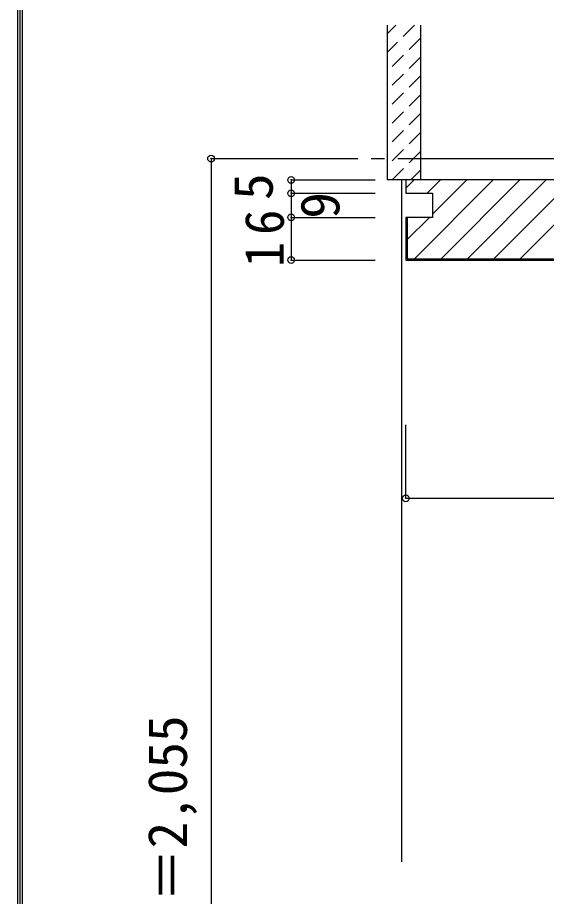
# Model space of a CAD drawing. Units: millimetres, scale not verified. Extents: x -973 to 977, y -718 to 696.
# Drawn here: x -973.3 to -775.2, y -329 to 0.4 of the extents above; entities that cross this region are included whole.
import ezdxf
from ezdxf.enums import TextEntityAlignment as Align

# ---------------------------------------------------------------- set-up
doc = ezdxf.new("R2010")
doc.units = ezdxf.units.MM
doc.header["$LTSCALE"] = 5
doc.header["$PDMODE"] = 32
doc.header["$PDSIZE"] = 2.5
doc.linetypes.add('CHAIN1', pattern=[8, 5, -1, 1, -1])
doc.linetypes.add('DASHED1', pattern=[1.8, 1.2, -0.6])
for name, color, linetype in [('0-1_通り芯', 4, 'CHAIN1'), ('0-2_柱', 7, 'Continuous'), ('0-3_仕上げ', 2, 'Continuous'), ('0-4_枠', 3, 'Continuous'), ('0-B_寸法', 7, 'Continuous'), ('0-C_ハッチ', 4, 'DASHED1'), ('F-1_枠', 6, 'Continuous')]:
    doc.layers.add(name, color=color, linetype=linetype)
doc.styles.add('ＭＳ ゴシック', font='')
doc.styles.get('ＭＳ ゴシック').set_extended_font_data('MS Gothic')

msp = doc.modelspace()

# ---------------------------------------------------------------- linework, layer by layer
at = {"layer": '0-1_通り芯'}
msp.add_line((-870.847, -52.5), (-468.347, -52.5), dxfattribs=at)
at = {"layer": '0-2_柱'}
msp.add_line((-822.347, -52.5), (-647.347, -52.5), dxfattribs=at)
at = {"layer": '0-3_仕上げ'}
for p, q in [((-834.847, -2.5), (-834.847, -60.5)), ((-822.347, -2.5), (-822.347, -60.5)), ((-822.347, -60.5), (-834.847, -60.5))]:
    msp.add_line(p, q, dxfattribs=at)
at = {"layer": '0-4_枠', "color": 4}
for p in [(-827.847, -60.5), (-829.347, -316)]:
    msp.add_line(p, (-829.347, -60.5), dxfattribs=at)
at = {"layer": '0-4_枠'}
for p, q in [((-827.847, -74.5), (-827.847, -90.5)), ((-827.347, -74.5), (-827.347, -90)), ((-827.847, -90.5), (-768.247, -90.5)), ((-827.347, -90), (-768.247, -90))]:
    msp.add_line(p, q, dxfattribs=at)
msp.add_lwpolyline([(-641.847, -60.5), (-827.847, -60.5), (-827.847, -65.5), (-817.847, -65.5), (-817.847, -74.5), (-827.847, -74.5)], dxfattribs=at)
at = {"layer": '0-B_寸法', "color": 4}
for p, q in [((-900.847, -52.5), (-900.847, -567.5)), ((-900.847, -52.5), (-870.847, -52.5)), ((-870.847, -60.5), (-870.847, -65.5)), ((-870.847, -60.5), (-839.347, -60.5)), ((-870.847, -65.5), (-870.847, -74.5)), ((-870.847, -65.5), (-839.347, -65.5)), ((-870.847, -74.5), (-870.847, -90.5)), ((-870.847, -74.5), (-839.347, -74.5)), ((-870.847, -90.5), (-839.347, -90.5)), ((-827.847, -179.804), (-827.847, -152.246))]:
    msp.add_line(p, q, dxfattribs=at)
msp.add_lwpolyline([(-827.847, -179.804), (-641.847, -179.804), (-641.847, -155.746)], dxfattribs=at)
at = {"layer": '0-B_寸法'}
for p in [(-900.847, -52.5), (-870.847, -60.5), (-870.847, -65.5), (-870.847, -74.5), (-870.847, -90.5), (-827.847, -179.804)]:
    msp.add_point(p, dxfattribs=at)
at = {"layer": '0-C_ハッチ'}
for p, q in [((-824.565, -2.5), (-834.847, -12.782)), ((-831.636, -2.5), (-834.847, -5.711)), ((-822.347, -7.353), (-834.847, -19.853)), ((-822.347, -14.424), (-834.847, -26.924)), ((-822.347, -21.495), (-834.847, -33.995)), ((-822.347, -28.566), (-834.847, -41.066)), ((-822.347, -35.637), (-834.847, -48.137)), ((-822.347, -42.709), (-834.847, -55.209)), ((-822.347, -49.78), (-833.067, -60.5)), ((-822.347, -56.851), (-825.996, -60.5))]:
    msp.add_line(p, q, dxfattribs=at)
at = {"layer": '0-C_ハッチ', "linetype": 'Continuous'}
for p, q in [((-827.847, -63.561), (-824.786, -60.5)), ((-824.587, -90), (-795.087, -60.5)), ((-819.886, -65.5), (-814.886, -60.5)), ((-817.847, -73.36), (-804.987, -60.5)), ((-814.688, -90), (-785.188, -60.5)), ((-804.788, -90), (-775.288, -60.5)), ((-794.889, -90), (-765.389, -60.5)), ((-784.99, -90), (-755.49, -60.5)), ((-827.347, -82.86), (-818.987, -74.5))]:
    msp.add_line(p, q, dxfattribs=at)
at = {"layer": 'F-1_枠'}
for p, q in [((-973.347, 695.833), (-973.347, -700.833)), ((-972.514, 695.833), (-972.514, -700.833)), ((-971.68, 695.833), (-971.68, -700.833))]:
    msp.add_line(p, q, dxfattribs=at)

# ---------------------------------------------------------------- texts
at = {"layer": '0-B_寸法', "style": 'ＭＳ ゴシック'}
for s, p in [('5', (-873.347, -68)), ('9', (-848.347, -75)), ('ＲＯＨ＝2,055', (-905.488, -391))]:
    msp.add_text(s, height=14.66, rotation=90, dxfattribs=at).set_placement(p, align=Align.BOTTOM_LEFT)
at = {"layer": '0-B_寸法', "insert": (-873.347, -93.125), "char_height": 14.66, "attachment_point": 7, "rotation": 90, "style": 'ＭＳ ゴシック'}
msp.add_mtext('\\T1.27;\\W0.95;16', dxfattribs=at)

doc.saveas('drawing.dxf')
